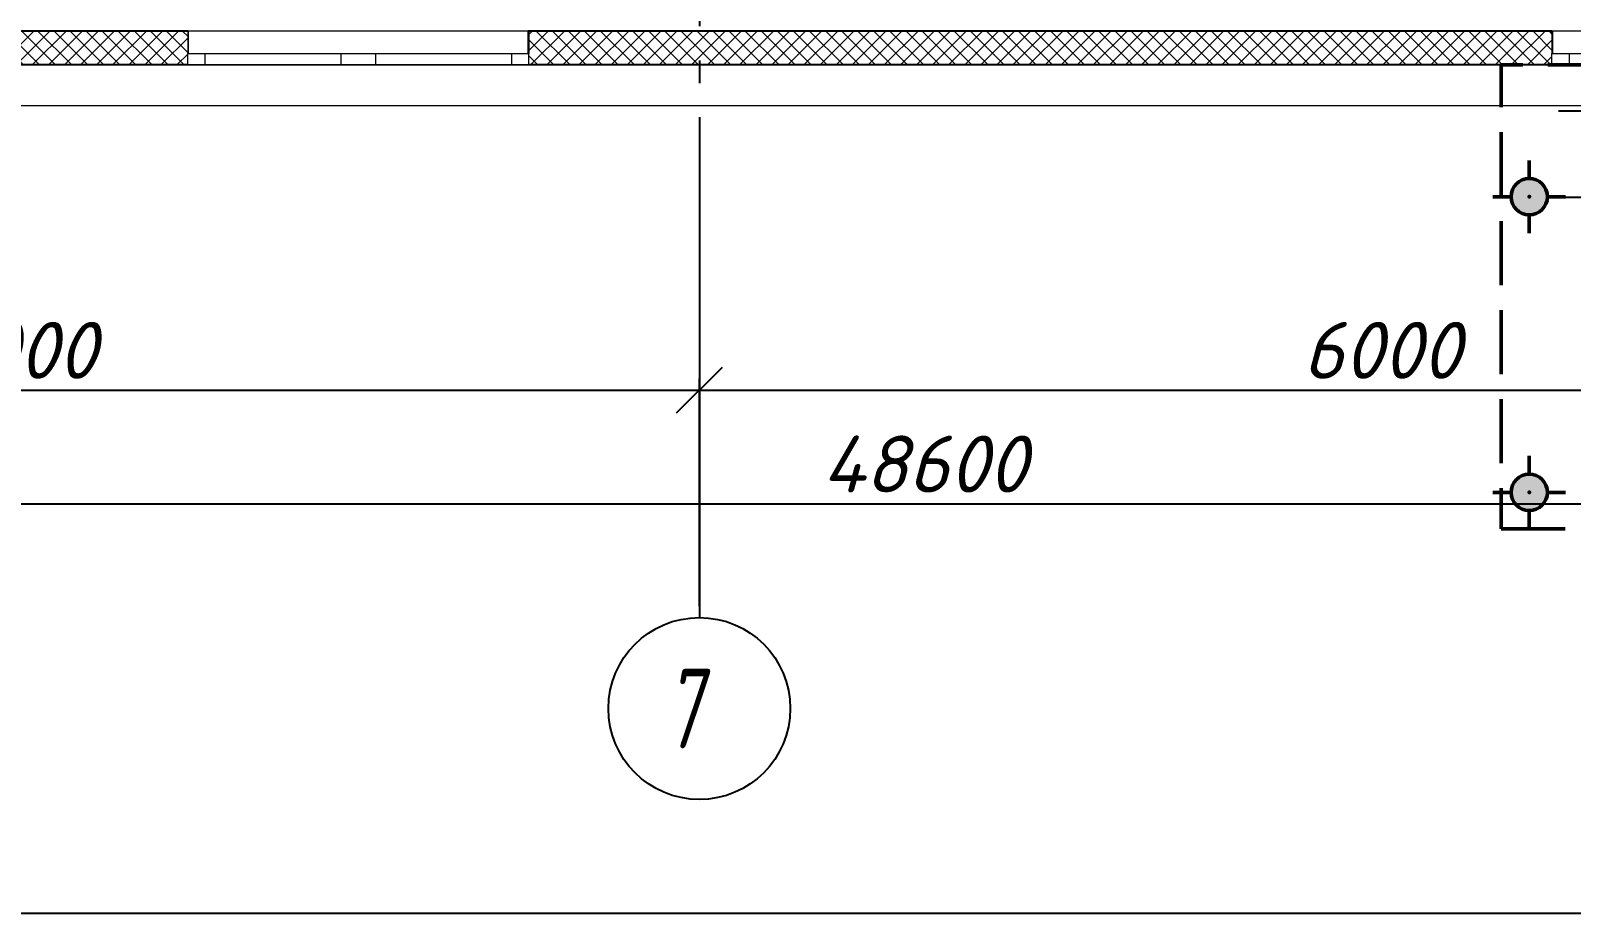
# Model space of a CAD drawing. Header units: millimetres. Extents: x 0 to 1293, y 0 to 420.
# Drawn here: x 308.8 to 376.5, y 56.6 to 95.4 of the extents above; entities that cross this region are included whole.
import ezdxf

# ---------------------------------------------------------------- set-up
doc = ezdxf.new("R2010")
doc.units = ezdxf.units.MM
for name, pattern in [('JIS_02_2.0', [3, 2, -1]), ('ГОСТ 2.303 5', [24, 20, -1.5, 1, -1.5]), ('СПКБ-0000-000-АР#001$0$Невидимая', [391.222223, 282.222223, -109])]:
    doc.linetypes.add(name, pattern=pattern)
for name, color, linetype in [('@000', 7, 'Continuous'), ('Viewport1ForCustomObjects_0', 7, 'Continuous'), ('Viewport2ForCustomObjects_0', 7, 'Continuous'), ('СПКБ-0000-000-АР#001$0$Колонны существующие', 7, 'Continuous'), ('СПКБ-0000-000-АР#001$0$Оболочка - Крыша', 7, 'Continuous'), ('СПКБ-0000-000-АР#001$0$Окна ArchiCAD', 7, 'Continuous'), ('СПКБ-0000-000-АР#001$0$Стены', 7, 'Continuous'), ('Строительные оси', 7, 'Continuous'), ('ЭО_АВАРИЙНОЕ ОСВЕЩЕНИЕ', 7, 'Continuous')]:
    doc.layers.add(name, color=color, linetype=linetype)
for name, color, linetype, lineweight, true_color in [('СПКБ-0000-000-АР#001$0$Колонны существующие_Ном._пера__102', 7, 'Continuous', 13, 0xcccccc), ('СПКБ-0000-000-АР#001$0$Колонны существующие_Ном._пера__4', 7, 'Continuous', 50, 0x029e21), ('СПКБ-0000-000-АР#001$0$Оболочка - Крыша_Ном._пера__4', 7, 'Continuous', 50, 0x029e21), ('СПКБ-0000-000-АР#001$0$Окна ArchiCAD_Ном._пера__68', 7, 'Continuous', 20, 0xfd4435), ('СПКБ-0000-000-АР#001$0$Стены_Ном._пера__68', 7, 'Continuous', 20, 0xfd4435)]:
    doc.layers.add(name, color=color, linetype=linetype, lineweight=lineweight, true_color=true_color)
for name, color, linetype, lineweight in [('СПКБ-0000-000-АР#001$0$Колонны существующие_Ном._пера__141', 7, 'Continuous', 50), ('СПКБ-0000-000-АР#001$0$Линии_Ном._пера__20', 1, 'Continuous', 20), ('СПКБ-0000-000-АР#001$0$Окна ArchiCAD_Ном._пера__6', 5, 'Continuous', 9)]:
    doc.layers.add(name, color=color, linetype=linetype, lineweight=lineweight)
doc.styles.add('2.5', font='isocpeui.ttf')
doc.styles.add('CustomTextStyle54', font='isocpeui.ttf', dxfattribs={"width": 0.663175, "height": 3.5})
doc.dimstyles.new('ISO-100', dxfattribs={"dimtxt": 2.5, "dimasz": 2, "dimexe": 0.5, "dimexo": 0.5, "dimgap": 0.5, "dimtad": 1, "dimdec": 0, "dimlfac": 100, "dimzin": 0, "dimdsep": 46, "dimtxsty": '2.5', "dimblk": 'OBLIQUE', "dimcen": 0, "dimdle": 0.5, "dimclrd": 3, "dimclre": 3, "dimadec": 0, "dimazin": 0, "dimtfac": 1, "dimtdec": 0, "dimtmove": 0, "dimatfit": 1, "dimfxl": 1, "dimtolj": 1, "dimtzin": 0, "dimlwd": -1, "dimarcsym": 0})
pattern_1 = [(45, (0, 0), (-35.35534, 35.35534), []), (135, (0, 0), (35.35534, 35.35534), [])]

# ---------------------------------------------------------------- blocks, each defined once
blk = doc.blocks.new('_Oblique')
at = {"color": 0, "linetype": 'ByBlock', "lineweight": -2}
blk.add_line((-0.5, -0.5), (0.5, 0.5), dxfattribs=at)
blk = doc.blocks.new('*D572')
at = {"layer": 'Defpoints', "color": 0, "ltscale": 100, "transparency": 16777216}
for p in [(338.188, 79.586), (278.188, 69.586), (338.188, 69.586)]:
    blk.add_point(p, dxfattribs=at)
at = {"layer": 'Строительные оси', "color": 3, "lineweight": -2, "ltscale": 100, "transparency": 16777216}
for p, q in [((278.188, 70.086), (278.188, 80.086)), ((338.188, 70.086), (338.188, 80.086))]:
    blk.add_line(p, q, dxfattribs=at)
at = {"layer": 'Строительные оси', "color": 3, "ltscale": 100, "transparency": 16777216}
blk.add_line((277.688, 79.586), (338.688, 79.586), dxfattribs=at)
at = {"layer": 'Строительные оси', "color": 3, "ltscale": 100, "transparency": 16777216, "xscale": 2, "yscale": 2, "zscale": 2, "rotation": 180}
blk.add_blockref('_Oblique', (278.188, 79.586), dxfattribs=at)
at = {"layer": 'Строительные оси', "color": 3, "ltscale": 100, "transparency": 16777216, "xscale": 2, "yscale": 2, "zscale": 2}
blk.add_blockref('_Oblique', (338.188, 79.586), dxfattribs=at)
at = {"layer": 'Строительные оси', "color": 0, "ltscale": 100, "transparency": 16777216, "insert": (308.188, 81.336), "char_height": 2.5, "attachment_point": 5, "style": '2.5'}
blk.add_mtext('\\A1;6000', dxfattribs=at)
blk = doc.blocks.new('*D573')
at = {"layer": 'Defpoints', "color": 0, "ltscale": 100, "transparency": 16777216}
for p in [(398.188, 79.586), (338.188, 69.586), (398.188, 69.586)]:
    blk.add_point(p, dxfattribs=at)
at = {"layer": 'Строительные оси', "color": 3, "lineweight": -2, "ltscale": 100, "transparency": 16777216}
for p, q in [((338.188, 70.086), (338.188, 80.086)), ((398.188, 70.086), (398.188, 80.086))]:
    blk.add_line(p, q, dxfattribs=at)
at = {"layer": 'Строительные оси', "color": 3, "ltscale": 100, "transparency": 16777216}
blk.add_line((337.688, 79.586), (398.688, 79.586), dxfattribs=at)
at = {"layer": 'Строительные оси', "color": 3, "ltscale": 100, "transparency": 16777216, "xscale": 2, "yscale": 2, "zscale": 2, "rotation": 180}
blk.add_blockref('_Oblique', (338.188, 79.586), dxfattribs=at)
at = {"layer": 'Строительные оси', "color": 3, "ltscale": 100, "transparency": 16777216, "xscale": 2, "yscale": 2, "zscale": 2}
blk.add_blockref('_Oblique', (398.188, 79.586), dxfattribs=at)
at = {"layer": 'Строительные оси', "color": 0, "ltscale": 100, "transparency": 16777216, "insert": (368.188, 81.336), "char_height": 2.5, "attachment_point": 5, "style": '2.5'}
blk.add_mtext('\\A1;6000', dxfattribs=at)
blk = doc.blocks.new('*D578')
at = {"layer": 'Defpoints', "color": 0, "ltscale": 100, "transparency": 16777216}
for p in [(584.188, 74.586), (98.188, 69.586), (584.188, 69.586)]:
    blk.add_point(p, dxfattribs=at)
at = {"layer": 'Строительные оси', "color": 3, "ltscale": 100, "transparency": 16777216}
blk.add_line((97.688, 74.586), (584.688, 74.586), dxfattribs=at)
at = {"layer": 'Строительные оси', "color": 3, "lineweight": -2, "ltscale": 100, "transparency": 16777216}
for p, q in [((98.188, 70.086), (98.188, 75.086)), ((584.188, 70.086), (584.188, 75.086))]:
    blk.add_line(p, q, dxfattribs=at)
at = {"layer": 'Строительные оси', "color": 3, "ltscale": 100, "transparency": 16777216, "xscale": 2, "yscale": 2, "zscale": 2, "rotation": 180}
blk.add_blockref('_Oblique', (98.188, 74.586), dxfattribs=at)
at = {"layer": 'Строительные оси', "color": 3, "ltscale": 100, "transparency": 16777216, "xscale": 2, "yscale": 2, "zscale": 2}
blk.add_blockref('_Oblique', (584.188, 74.586), dxfattribs=at)
at = {"layer": 'Строительные оси', "color": 0, "ltscale": 100, "transparency": 16777216, "insert": (348.084, 76.336), "char_height": 2.5, "attachment_point": 5, "style": '2.5'}
blk.add_mtext('\\A1;48600', dxfattribs=at)
blk = doc.blocks.new('СПКБ-0000-000-АР#001$0$Колонна_135', base_point=(3693.1, -3263.8))
at = {"layer": 'СПКБ-0000-000-АР#001$0$Колонны существующие_Ном._пера__102', "linetype": 'Continuous', "lineweight": 13, "true_color": 0xcccccc}
blk.add_hatch(color=254, dxfattribs=at).paths.add_polyline_path([(3693.1, -3343.8, 0.414214), (3773.1, -3263.8, 0.414214), (3693.1, -3183.8, 0.414214), (3613.1, -3263.8, 0.414214)])
at = {"layer": 'СПКБ-0000-000-АР#001$0$Колонны существующие_Ном._пера__141', "color": 7, "linetype": 'Continuous', "lineweight": 50}
blk.add_circle((3693.1, -3263.8), 80, dxfattribs=at)
at = {"layer": 'СПКБ-0000-000-АР#001$0$Колонны существующие_Ном._пера__4', "color": 104, "linetype": 'Continuous', "lineweight": 50, "true_color": 0x029e21}
for p, q in [((3693.1, -3183.8), (3693.1, -3103.8)), ((3613.1, -3263.8), (3533.1, -3263.8)), ((3773.1, -3263.8), (3853.1, -3263.8)), ((3693.1, -3343.8), (3693.1, -3423.8))]:
    blk.add_line(p, q, dxfattribs=at)
blk.add_point((3693.1, -3263.8), dxfattribs=at)
blk = doc.blocks.new('СПКБ-0000-000-АР#001$0$Колонна_136', base_point=(3693.1, -4563.8))
at = {"layer": 'СПКБ-0000-000-АР#001$0$Колонны существующие_Ном._пера__102', "linetype": 'Continuous', "lineweight": 13, "true_color": 0xcccccc}
blk.add_hatch(color=254, dxfattribs=at).paths.add_polyline_path([(3693.1, -4643.8, 0.414214), (3773.1, -4563.8, 0.414214), (3693.1, -4483.8, 0.414214), (3613.1, -4563.8, 0.414214)])
at = {"layer": 'СПКБ-0000-000-АР#001$0$Колонны существующие_Ном._пера__141', "color": 7, "linetype": 'Continuous', "lineweight": 50}
blk.add_circle((3693.1, -4563.8), 80, dxfattribs=at)
at = {"layer": 'СПКБ-0000-000-АР#001$0$Колонны существующие_Ном._пера__4', "color": 104, "linetype": 'Continuous', "lineweight": 50, "true_color": 0x029e21}
for p, q in [((3693.1, -4483.8), (3693.1, -4403.8)), ((3613.1, -4563.8), (3533.1, -4563.8)), ((3773.1, -4563.8), (3853.1, -4563.8)), ((3693.1, -4643.8), (3693.1, -4723.8))]:
    blk.add_line(p, q, dxfattribs=at)
blk.add_point((3693.1, -4563.8), dxfattribs=at)
blk = doc.blocks.new('СПКБ-0000-000-АР#001$0$Крыша_1', base_point=(3569.7, -4723.7))
at = {"layer": 'СПКБ-0000-000-АР#001$0$Оболочка - Крыша_Ном._пера__4', "color": 104, "linetype": 'СПКБ-0000-000-АР#001$0$Невидимая', "lineweight": 50, "true_color": 0x029e21, "flags": 128}
blk.add_lwpolyline([(3569.7, -4723.7), (11594, -4723.7), (11594, -2680.3), (3569.7, -2684.3)], close=True, dxfattribs=at)
blk = doc.blocks.new('СПКБ-0000-000-АР#001$0$Двустворчатое Окно 19')
at = {"layer": 'СПКБ-0000-000-АР#001$0$Окна ArchiCAD_Ном._пера__6', "color": 5, "linetype": 'Continuous', "lineweight": 9}
for p, q in [((-747, 100), (747, 100)), ((-750, 0), (-675, 0)), ((-675, 0), (-675, -50)), ((-675, 0), (-75, 0)), ((-75, -50), (-75, 0)), ((-75, 0), (0, 0)), ((0, 0), (75, 0)), ((75, 0), (75, -50)), ((75, 0), (675, 0)), ((675, -50), (675, 0)), ((675, 0), (750, 0)), ((-750, -50), (750, -50)), ((-675, -50), (-750, -50)), ((-75, -50), (-675, -50)), ((0, -50), (-75, -50)), ((75, -50), (0, -50)), ((675, -50), (75, -50)), ((750, -50), (675, -50))]:
    blk.add_line(p, q, dxfattribs=at)
at = {"layer": 'СПКБ-0000-000-АР#001$0$Окна ArchiCAD_Ном._пера__68', "color": 20, "linetype": 'Continuous', "lineweight": 20, "true_color": 0xfd4435}
for p, q in [((-750, -47), (-750, 0)), ((750, -47), (750, 0)), ((-750, -50), (-750, -47)), ((750, -50), (750, -47))]:
    blk.add_line(p, q, dxfattribs=at)
blk = doc.blocks.new('СПКБ-0000-000-АР#001$0$Стена_154', base_point=(-24406.7, -2534.3))
at = {"layer": 'СПКБ-0000-000-АР#001$0$Стены_Ном._пера__68', "linetype": 'Continuous', "lineweight": 20, "true_color": 0xfd4435}
for points in [[(-3706.9, -2534.3), (-3706.9, -2537.3), (-2207, -2537.3), (-2207, -2534.3)], [(-2207, -2534.3), (-2207, -2537.3), (-2207, -2634.3), (-2204, -2634.3), (-2204, -2534.3)], [(-710, -2534.3), (-710, -2634.3), (-707, -2634.3), (-707, -2537.3), (-707, -2534.3)], [(-707, -2534.3), (-707, -2537.3), (3793.4, -2537.3), (3793.4, -2534.3)], [(3793.4, -2534.3), (3793.4, -2537.3), (3793.4, -2634.3), (3796.4, -2634.3), (3796.4, -2534.3)], [(-3706.9, -2681.3), (-3706.9, -2684.3), (-2207, -2684.3), (-2207, -2681.3)], [(-707, -2681.3), (-707, -2684.3), (3793.4, -2684.3), (3793.4, -2681.3)]]:
    blk.add_hatch(color=20, dxfattribs=at).paths.add_polyline_path(points)
h = blk.add_hatch(dxfattribs=at)
h.set_pattern_fill('СЕТКА_5X5_ДИАГОНАЛЬНАЯ', color=20, style=0, pattern_type=2)
h.set_pattern_definition(pattern_1)
h.paths.add_polyline_path([(-3706.9, -2537.3), (-3706.9, -2634.3), (-3706.9, -2681.3), (-2207, -2681.3), (-2207, -2634.3), (-2207, -2537.3)])
h = blk.add_hatch(dxfattribs=at)
h.set_pattern_fill('СЕТКА_5X5_ДИАГОНАЛЬНАЯ', color=20, style=0, pattern_type=2)
h.set_pattern_definition(pattern_1)
h.paths.add_polyline_path([(-707, -2537.3), (-707, -2634.3), (-707, -2681.3), (3793.4, -2681.3), (3793.4, -2634.3), (3793.4, -2537.3)])
at = {"layer": 'СПКБ-0000-000-АР#001$0$Стены_Ном._пера__68', "color": 20, "linetype": 'Continuous', "lineweight": 20, "true_color": 0xfd4435}
for p, q in [((-2207, -2537.3), (-3706.9, -2537.3)), ((-2207, -2534.3), (-2204, -2534.3)), ((-2207, -2537.3), (-2207, -2634.3)), ((-2204, -2634.3), (-2204, -2534.3)), ((-710, -2634.3), (-710, -2534.3)), ((-707, -2534.3), (-710, -2534.3)), ((3793.4, -2537.3), (-707, -2537.3)), ((-707, -2537.3), (-707, -2634.3)), ((3793.4, -2534.3), (3796.4, -2534.3)), ((3793.4, -2537.3), (3793.4, -2634.3)), ((3796.4, -2634.3), (3796.4, -2534.3)), ((-2207, -2634.3), (-2204, -2634.3)), ((-2207, -2681.3), (-2207, -2634.3)), ((-707, -2634.3), (-710, -2634.3)), ((-707, -2681.3), (-707, -2634.3)), ((3793.4, -2634.3), (3796.4, -2634.3)), ((3793.4, -2681.3), (3793.4, -2634.3)), ((-3706.9, -2681.3), (-2207, -2681.3)), ((-2207, -2684.3), (-2207, -2681.3)), ((-707, -2681.3), (3793.4, -2681.3)), ((-707, -2684.3), (-707, -2681.3)), ((3793.4, -2684.3), (3793.4, -2681.3))]:
    blk.add_line(p, q, dxfattribs=at)
at = {"layer": 'СПКБ-0000-000-АР#001$0$Стены_Ном._пера__68', "color": 20, "linetype": 'Continuous', "lineweight": 20, "true_color": 0xfd4435, "flags": 128}
for points in [[(-2207, -2534.3), (-3706.9, -2534.3)], [(3793.4, -2534.3), (-707, -2534.3)], [(-3706.9, -2684.3), (-2207, -2684.3)], [(-707, -2684.3), (3793.4, -2684.3)]]:
    blk.add_lwpolyline(points, dxfattribs=at)
at = {"layer": 'СПКБ-0000-000-АР#001$0$Окна ArchiCAD', "color": 5, "linetype": 'Continuous', "lineweight": 9, "zscale": 1000}
for p in [(-1457, -2634.3), (4543.4, -2634.3)]:
    blk.add_blockref('СПКБ-0000-000-АР#001$0$Двустворчатое Окно 19', p, dxfattribs=at)
blk = doc.blocks.new('*E595')
at = {"layer": 'СПКБ-0000-000-АР#001$0$Линии_Ном._пера__20', "color": 1, "linetype": 'Continuous', "lineweight": 20}
blk.add_line((331.111, 22), (29.25, 22), dxfattribs=at)
at = {"layer": 'СПКБ-0000-000-АР#001$0$Колонны существующие', "color": 7, "lineweight": 50, "xscale": 0.01, "yscale": 0.01, "zscale": 0.01}
for name, p in [('СПКБ-0000-000-АР#001$0$Колонна_135', (313.25, 18.004)), ('СПКБ-0000-000-АР#001$0$Колонна_136', (313.25, 5.004))]:
    blk.add_blockref(name, p, dxfattribs=at)
at = {"layer": 'СПКБ-0000-000-АР#001$0$Оболочка - Крыша', "color": 104, "linetype": 'Continuous', "lineweight": 50, "true_color": 0x029e21, "xscale": 0.01, "yscale": 0.01, "zscale": 0.01}
blk.add_blockref('СПКБ-0000-000-АР#001$0$Крыша_1', (312.016, 3.405), dxfattribs=at)
at = {"layer": 'СПКБ-0000-000-АР#001$0$Стены', "color": 20, "lineweight": 20, "true_color": 0xfd4435, "xscale": 0.01, "yscale": 0.01, "zscale": 0.01}
blk.add_blockref('СПКБ-0000-000-АР#001$0$Стена_154', (32.251, 25.299), dxfattribs=at)
blk = doc.blocks.new('*E596')
at = {"layer": 'Строительные оси', "color": 3, "linetype": 'ГОСТ 2.303 5', "lineweight": 25}
for p, q in [((298.188, 318), (298.188, 14)), ((298.188, 14), (298.188, 8))]:
    blk.add_line(p, q, dxfattribs=at)
at = {"layer": 'Строительные оси', "color": 3, "linetype": 'Continuous', "lineweight": -3}
blk.add_circle((298.188, 4), 4, dxfattribs=at)
at = {"layer": 'Строительные оси', "linetype": 'Continuous', "lineweight": 25, "style": 'CustomTextStyle54', "width": 0.663175}
blk.add_text('7', height=3.5, dxfattribs=at).set_placement((296.659, 2.25))
blk = doc.blocks.new('CustomObjectsInViewport1_0')
at = {"layer": 'ЭО_АВАРИЙНОЕ ОСВЕЩЕНИЕ'}
for p, q in [((390.713, 91.85), (375.973, 91.85)), ((390.713, 88.05), (375.973, 88.05))]:
    blk.add_line(p, q, dxfattribs=at)

msp = doc.modelspace()

# ---------------------------------------------------------------- linework, layer by layer
at = {"layer": 'Defpoints', "linetype": 'Continuous'}
msp.add_lwpolyline([(35, 56.586), (637.188, 56.586), (637.188, 400), (35, 400)], close=True, dxfattribs=at)

# ---------------------------------------------------------------- block references
at = {"layer": '@000', "color": 1, "linetype": 'JIS_02_2.0', "lineweight": 40}
msp.add_blockref('*E595', (61.438, 70.086), dxfattribs=at)
at = {"layer": 'Viewport1ForCustomObjects_0'}
msp.add_blockref('CustomObjectsInViewport1_0', (0, 0), dxfattribs=at)
at = {"layer": 'Viewport2ForCustomObjects_0'}
msp.add_blockref('*E596', (40, 61.586), dxfattribs=at)

# ---------------------------------------------------------------- dimensions: what is measured, and where the dimension line sits
at = {"layer": 'Строительные оси', "ltscale": 100}
for base, p1, p2, picture, middle in [((338.188, 79.586), (278.188, 69.586), (338.188, 69.586), '*D572', (308.188, 81.336)), ((398.188, 79.586), (338.188, 69.586), (398.188, 69.586), '*D573', (368.188, 81.336))]:
    dim = msp.add_linear_dim(base=base, p1=p1, p2=p2, dimstyle='ISO-100', override={"dimscale": 1, "dimlfac": 100}, dxfattribs=at)
    dim.commit()
    dim.dimension.update_dxf_attribs({"geometry": picture, "text_midpoint": middle})
dim = msp.add_linear_dim(base=(584.188, 74.586), p1=(98.188, 69.586), p2=(584.188, 69.586), dimstyle='ISO-100', override={"dimscale": 1, "dimlfac": 100}, dxfattribs=at)
dim.commit()
dim.dimension.update_dxf_attribs({"geometry": '*D578', "text_midpoint": (348.084, 74.586), "dimtype": 160})

doc.saveas('drawing.dxf')
